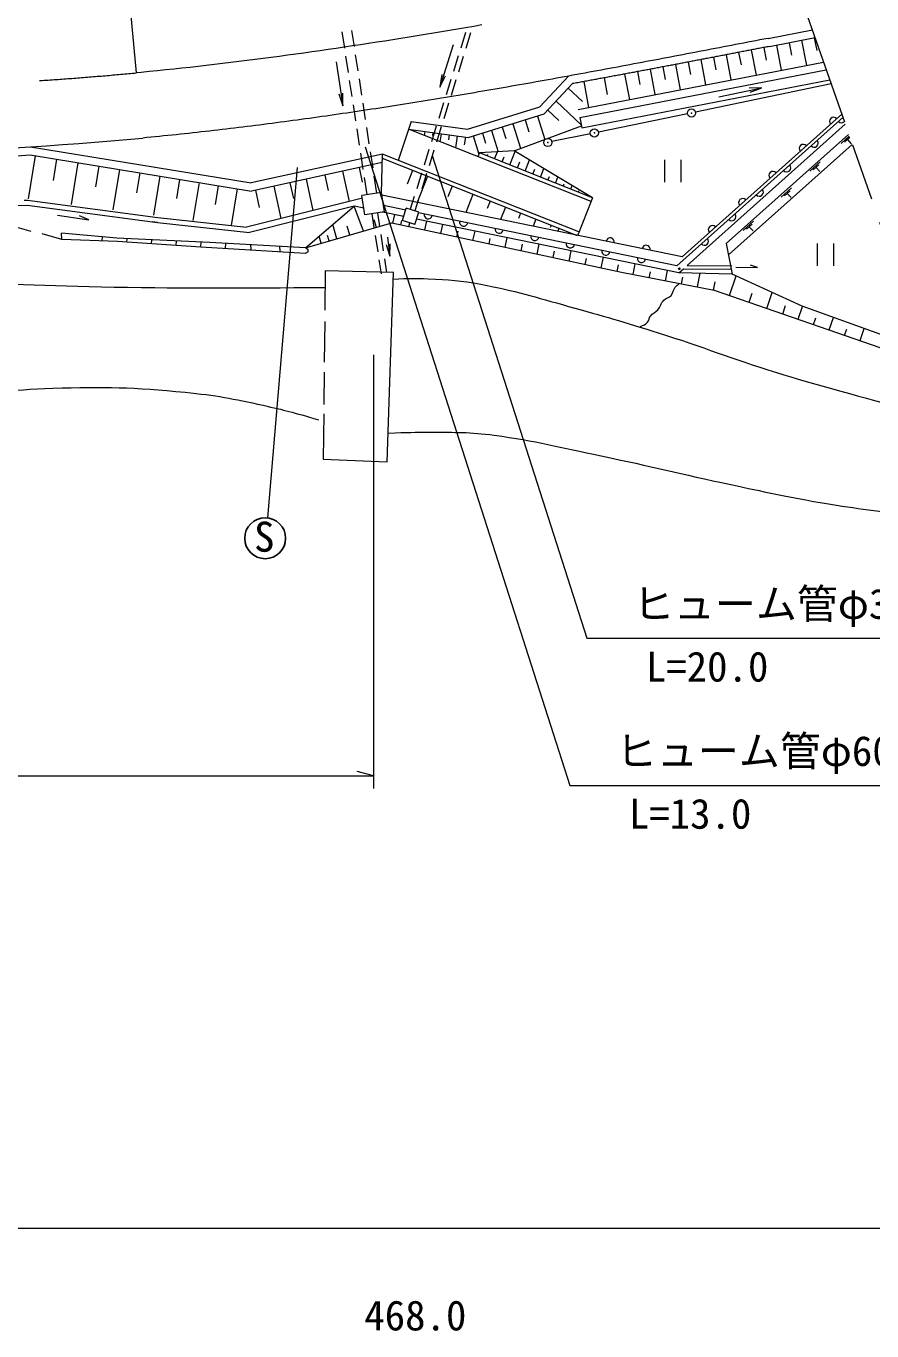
# Model space of a CAD drawing. Units: millimetres, scale not verified. Extents: x 40000 to 680000, y 20000 to 380000.
# Drawn here: x 512355 to 563977, y 198715 to 278416 of the extents above; entities that cross this region are included whole.
import ezdxf
from ezdxf.enums import TextEntityAlignment as Align

# ---------------------------------------------------------------- set-up
doc = ezdxf.new("R2010")
doc.units = ezdxf.units.MM
doc.header["$LTSCALE"] = 1000
doc.header["$PDMODE"] = 32
doc.header["$PDSIZE"] = 500
doc.linetypes.add('CHAIN', pattern=[18.5, 12, -1.5, 3.5, -1.5])
for name, color, linetype, lineweight in [('M-BGD', 7, 'Continuous', 13), ('M-BMK', 2, 'CHAIN', 13), ('M-BMK-ROW', 30, 'Continuous', 13), ('M-STR-HTXT', 7, 'Continuous', 13), ('M-TTL-BAND', 7, 'Continuous', 13)]:
    doc.layers.add(name, color=color, linetype=linetype, lineweight=lineweight)
doc.styles.add('ＭＳ ゴシック', font='')
doc.styles.get('ＭＳ ゴシック').set_extended_font_data('MS Gothic')

msp = doc.modelspace()

# ---------------------------------------------------------------- linework, layer by layer
at = {"layer": 'M-BGD'}
for p, q in [((557637, 277665), (560348, 278187)), ((560288, 278357), (560289, 278357)), ((531628, 278061), (531779, 277072)), ((532221, 278151), (532372, 277163)), ((539179, 278025), (538880, 277071)), ((539484, 277997), (539186, 277042)), ((557732, 277174), (560513, 277710)), ((558922, 277403), (559070, 276634)), ((559691, 277551), (559987, 276013)), ((560460, 277699), (560608, 276930)), ((531855, 276578), (532006, 275589)), ((532448, 276669), (532599, 275680)), ((538423, 277279), (537615, 274695)), ((538731, 276594), (538432, 275639)), ((539036, 276565), (538738, 275611)), ((555075, 276663), (555370, 275124)), ((555844, 276811), (555992, 276041)), ((556614, 276959), (556910, 275420)), ((557383, 277107), (557531, 276338)), ((558153, 277255), (558449, 275717)), ((531269, 276230), (531679, 273555)), ((546049, 273327), (561031, 276214)), ((550441, 275779), (550733, 274230)), ((551215, 275926), (551362, 275152)), ((551990, 276073), (552284, 274529)), ((552762, 276220), (552909, 275449)), ((553534, 276367), (553829, 274826)), ((554304, 276515), (554452, 275745)), ((532082, 275095), (532234, 274107)), ((532675, 275186), (532827, 274198)), ((538283, 275162), (537984, 274208)), ((538588, 275133), (538290, 274179)), ((545457, 275362), (543706, 273488)), ((546143, 272836), (561196, 275737)), ((546265, 272208), (561408, 275126)), ((546400, 275026), (546689, 273450)), ((547642, 275255), (547829, 274245)), ((548884, 275487), (549175, 273930)), ((549662, 275632), (549808, 274856)), ((545709, 274899), (543981, 273050)), ((545445, 274617), (546304, 273814)), ((554626, 274098), (557254, 274654)), ((532309, 273612), (532461, 272624)), ((532902, 273703), (533054, 272715)), ((537835, 273731), (537536, 272776)), ((538140, 273702), (537842, 272748)), ((539300, 272117), (543706, 273488)), ((544701, 273821), (546229, 272394)), ((535861, 272597), (535067, 270214)), ((535861, 272597), (539300, 272117)), ((539342, 271607), (543981, 273050)), ((542811, 272686), (543039, 271954)), ((543562, 272920), (544006, 271493)), ((544192, 273275), (544862, 272648)), ((546143, 272836), (546265, 272208)), ((552080, 263781), (562204, 272827)), ((552393, 264329), (562133, 273032)), ((532537, 272130), (532688, 271141)), ((533130, 272221), (533281, 271232)), ((546834, 267699), (535700, 272115)), ((535700, 272115), (539342, 271607)), ((536691, 271977), (536657, 271735)), ((537387, 272299), (537089, 271345)), ((537186, 271907), (537160, 271727)), ((537693, 272270), (537394, 271316)), ((537681, 271838), (537614, 271356)), ((540203, 271874), (540390, 271272)), ((540756, 272046), (541162, 270743)), ((541408, 272249), (541626, 271548)), ((542060, 272452), (542527, 270950)), ((542134, 270805), (546244, 272316)), ((552695, 263794), (562345, 272417)), ((555092, 265131), (562558, 271802)), ((512623, 271045), (526094, 268844)), ((538176, 271769), (538134, 271468)), ((538671, 271700), (538570, 270976)), ((539167, 271631), (539101, 271163)), ((539650, 271703), (539994, 270597)), ((555226, 264447), (562771, 271188)), ((562595, 271696), (562099, 271253)), ((562624, 271611), (562307, 271334)), ((562480, 271480), (562715, 271224)), ((512901, 270493), (512473, 267874)), ((512598, 270542), (526107, 268336)), ((514210, 270279), (513999, 268989)), ((534109, 270594), (526094, 268844)), ((532764, 270647), (532915, 269659)), ((533357, 270738), (533508, 269750)), ((534049, 268202), (534109, 270594)), ((546004, 265608), (534102, 270328)), ((546096, 265840), (534109, 270594)), ((536939, 270868), (536641, 269913)), ((537245, 270839), (536946, 269884)), ((540023, 270669), (539931, 270437)), ((542134, 270805), (540023, 270669)), ((546926, 267932), (540023, 270669)), ((540488, 270485), (540531, 270595)), ((540952, 270301), (541127, 270740)), ((541417, 270116), (541543, 270433)), ((541882, 269932), (542210, 270759)), ((546926, 267932), (542134, 270805)), ((542812, 269563), (543079, 270238)), ((551322, 270252), (551322, 268892)), ((552342, 268892), (552342, 270252)), ((515520, 270065), (515105, 267525)), ((516790, 269858), (516585, 268606)), ((518060, 269650), (517657, 267186)), ((519292, 269449), (519094, 268235)), ((534096, 270080), (526107, 268336)), ((527110, 248373), (528911, 269786)), ((531672, 269550), (532077, 267696)), ((532681, 269771), (532875, 268883)), ((535939, 269600), (535609, 268767)), ((536491, 269436), (536193, 268482)), ((536797, 269407), (536498, 268453)), ((542347, 269748), (542496, 270123)), ((543276, 269379), (543395, 269678)), ((543741, 269195), (543948, 269717)), ((560828, 270127), (560189, 269555)), ((560744, 269940), (560397, 269637)), ((560570, 269783), (560805, 269526)), ((520524, 269248), (520133, 266858)), ((521719, 269052), (521526, 267875)), ((522914, 268857), (522535, 266539)), ((524073, 268668), (523886, 267526)), ((527466, 268632), (527898, 266654)), ((528455, 268848), (528668, 267875)), ((529444, 269064), (529862, 267149)), ((530589, 269314), (530795, 268372)), ((532991, 269164), (533151, 268123)), ((533584, 269255), (533744, 268214)), ((536846, 269240), (536214, 267645)), ((538360, 268639), (538104, 267991)), ((544206, 269010), (544294, 269233)), ((544671, 268826), (544817, 269196)), ((545136, 268642), (545194, 268789)), ((545600, 268457), (545687, 268675)), ((525232, 268479), (524864, 266230)), ((532880, 267908), (525811, 266129)), ((526353, 268389), (526583, 267338)), ((534040, 268260), (532854, 268078)), ((533036, 266892), (532854, 268078)), ((534222, 267074), (534040, 268260)), ((552393, 264329), (534067, 268086)), ((536043, 268004), (535799, 267223)), ((536349, 267976), (536085, 267134)), ((539624, 268138), (539187, 267036)), ((546926, 267932), (546004, 265608)), ((546065, 268273), (546093, 268344)), ((546530, 268089), (546556, 268154)), ((559073, 268541), (558434, 267969)), ((558989, 268354), (558642, 268051)), ((558815, 268197), (559050, 267940)), ((532378, 267411), (525980, 265809)), ((529403, 264873), (532378, 267411)), ((532975, 267289), (532378, 267411)), ((532939, 265893), (532378, 267411)), ((534222, 267074), (533036, 266892)), ((533802, 267009), (533929, 266178)), ((535402, 266791), (534109, 267056)), ((535522, 267175), (534164, 267453)), ((535322, 266534), (535560, 267298)), ((536324, 267059), (535560, 267298)), ((536085, 266295), (536324, 267059)), ((552080, 263781), (536310, 267013)), ((540679, 267720), (540499, 267265)), ((541609, 267351), (541311, 266601)), ((514278, 266858), (516184, 266580)), ((516184, 266580), (515611, 266832)), ((520367, 266422), (520045, 266464)), ((529403, 264873), (534683, 266396)), ((531325, 265427), (531074, 266298)), ((533456, 266956), (533586, 266110)), ((533733, 266121), (533599, 266584)), ((534742, 266383), (534855, 266903)), ((535231, 266277), (535288, 266540)), ((536085, 266295), (535322, 266534)), ((535720, 266172), (535768, 266395)), ((552196, 263349), (536190, 266630)), ((536697, 265961), (536814, 266502)), ((537675, 265751), (537794, 266301)), ((542538, 266982), (542415, 266672)), ((543468, 266614), (543302, 266194)), ((544398, 266245), (544342, 266104)), ((556753, 266501), (556115, 265930)), ((556670, 266315), (556323, 266012)), ((512656, 265862), (511516, 266199)), ((514538, 265385), (513335, 265717)), ((514538, 265385), (514512, 265766)), ((517001, 265299), (517008, 265536)), ((518507, 265226), (518513, 265427)), ((530364, 265150), (530239, 265586)), ((530845, 265289), (530750, 265615)), ((532113, 265654), (531956, 266199)), ((533661, 265616), (533813, 264628)), ((534005, 265684), (534157, 264696)), ((534406, 265518), (534557, 264353)), ((538653, 265540), (538726, 265881)), ((539630, 265329), (539753, 265899)), ((540608, 265119), (540678, 265445)), ((541585, 264908), (541712, 265498)), ((544862, 266061), (544799, 265886)), ((556496, 266158), (556731, 265901)), ((520012, 265122), (520019, 265362)), ((521517, 265018), (521526, 265296)), ((523022, 264914), (523032, 265234)), ((529395, 264522), (523022, 264914)), ((529403, 264873), (523576, 265207)), ((524527, 264826), (524537, 265145)), ((526095, 264742), (526071, 265091)), ((527857, 264639), (527833, 264989)), ((529579, 264630), (529395, 264522)), ((529571, 264757), (529403, 264873)), ((529579, 264630), (529571, 264757)), ((542563, 264697), (542647, 265090)), ((543540, 264486), (543672, 265096)), ((544518, 264276), (544604, 264676)), ((545495, 264065), (545631, 264694)), ((555092, 265131), (555459, 263265)), ((560638, 265126), (560638, 263766)), ((561658, 263766), (561658, 265126)), ((533889, 264133), (534018, 263288)), ((534232, 264201), (534360, 263370)), ((546473, 263854), (546552, 264219)), ((547450, 263644), (547590, 264293)), ((548428, 263433), (548516, 263841)), ((549409, 263237), (549536, 263894)), ((557000, 263679), (556563, 263812)), ((530615, 263457), (530588, 261058)), ((550391, 263048), (550461, 263411)), ((551372, 262858), (551495, 263492)), ((552196, 263349), (552475, 263598)), ((555459, 263265), (552196, 263349)), ((552354, 262668), (552433, 263075)), ((552477, 263596), (555421, 263573)), ((552695, 263794), (555422, 263773)), ((553336, 262479), (553498, 263315)), ((555282, 261960), (555696, 263156)), ((555667, 263694), (557000, 263679)), ((554318, 262289), (554417, 262804)), ((556479, 261546), (556670, 262099)), ((557558, 261172), (557895, 262146)), ((558532, 260835), (558710, 261351)), ((559477, 260508), (559749, 261297)), ((561367, 259855), (561632, 260622)), ((530581, 260369), (530554, 257894)), ((560422, 260182), (560562, 260586)), ((562312, 259528), (562440, 259897)), ((563257, 259201), (563515, 259947)), ((530547, 257269), (530525, 255310))]:
    msp.add_line(p, q, dxfattribs=at)
for points in [[(557637, 277665), (557390, 277617), (557143, 277570), (556895, 277522), (556648, 277475), (556401, 277427), (556153, 277379), (555905, 277332), (555658, 277284), (555410, 277236), (555163, 277189), (554915, 277141), (554667, 277094), (554420, 277046), (554172, 276999), (553924, 276951), (553676, 276904), (553428, 276856), (553180, 276809), (552932, 276761), (552684, 276714), (552436, 276667), (552188, 276620), (551940, 276572), (551692, 276525), (551444, 276478), (551195, 276431), (550947, 276384), (550699, 276337), (550450, 276290), (550202, 276243), (549953, 276196), (549705, 276149), (549456, 276103), (549208, 276056), (548959, 276009), (548710, 275963), (548461, 275916), (548213, 275870), (547964, 275823), (547715, 275777), (547466, 275731), (547217, 275685), (546968, 275639), (546719, 275593), (546470, 275547), (546221, 275501), (545971, 275456), (545722, 275410), (545473, 275365), (545223, 275319), (544974, 275274), (544724, 275229), (544475, 275184), (544225, 275139), (543976, 275094), (543726, 275049), (543476, 275004), (543226, 274960), (542976, 274915), (542726, 274871), (542477, 274827), (542226, 274783), (541976, 274739), (541726, 274695), (541476, 274651), (541226, 274607), (540975, 274564), (540725, 274521), (540475, 274477), (540224, 274434), (539974, 274392), (539723, 274349), (539472, 274306), (539222, 274264), (538971, 274221), (538720, 274179), (538469, 274137), (538218, 274095), (537967, 274054), (537716, 274012), (537465, 273971), (537214, 273929), (536963, 273888), (536711, 273847), (536460, 273807), (536209, 273766), (535957, 273726), (535705, 273685), (535454, 273645), (535202, 273606), (534950, 273566), (534699, 273526), (534447, 273487), (534195, 273448), (533943, 273409), (533691, 273370), (533439, 273332), (533186, 273294), (532934, 273255), (532682, 273217), (532430, 273180), (532177, 273142), (531925, 273105), (531672, 273068), (531419, 273031), (531167, 272994), (530914, 272958), (530661, 272922), (530408, 272886), (530155, 272850), (529902, 272814), (529649, 272779), (529396, 272744), (529143, 272709), (528889, 272674), (528636, 272640), (528383, 272606), (528129, 272572), (527876, 272538), (527622, 272505), (527368, 272471), (527115, 272439), (526861, 272406), (526607, 272373), (526353, 272341), (526099, 272309), (525845, 272278), (525591, 272246), (525336, 272215), (525082, 272184), (524828, 272154), (524573, 272123), (524319, 272093), (524064, 272064), (523810, 272034), (523555, 272005), (523300, 271976), (523046, 271947), (522791, 271919), (522536, 271891), (522281, 271863), (522026, 271836), (521771, 271809), (521515, 271782), (521260, 271755), (521005, 271729), (520749, 271703), (520494, 271677), (520239, 271652), (519983, 271627), (519727, 271602), (519472, 271578)], [(557732, 277174), (557653, 277159), (557574, 277144), (557496, 277129), (557417, 277113), (557338, 277098), (557259, 277083), (557181, 277068), (557102, 277053), (557023, 277038), (556944, 277022), (556865, 277007), (556787, 276992), (556708, 276977), (556629, 276962), (556550, 276946), (556471, 276931), (556392, 276916), (556314, 276901), (556235, 276886), (556156, 276871), (556077, 276855), (555998, 276840), (555919, 276825), (555841, 276810), (555762, 276795), (555683, 276780), (555604, 276764), (555525, 276749), (555446, 276734), (555367, 276719), (555288, 276704), (555210, 276689), (555131, 276674), (555052, 276658), (554973, 276643), (554894, 276628), (554815, 276613), (554736, 276598), (554657, 276583), (554578, 276568), (554499, 276552), (554420, 276537), (554341, 276522), (554263, 276507), (554184, 276492), (554105, 276477), (554026, 276462), (553947, 276446), (553868, 276431), (553789, 276416), (553710, 276401), (553631, 276386), (553552, 276371), (553473, 276356), (553394, 276341), (553315, 276326), (553236, 276310), (553157, 276295), (553078, 276280), (552999, 276265), (552920, 276250), (552841, 276235), (552762, 276220), (552683, 276205), (552604, 276190), (552525, 276175), (552446, 276160), (552367, 276145), (552288, 276129), (552209, 276114), (552129, 276099), (552050, 276084), (551971, 276069), (551892, 276054), (551813, 276039), (551734, 276024), (551655, 276009), (551576, 275994), (551497, 275979), (551418, 275964), (551339, 275949), (551260, 275934), (551180, 275919), (551101, 275904), (551022, 275889), (550943, 275874), (550864, 275859), (550785, 275844), (550706, 275829), (550626, 275814), (550547, 275799), (550468, 275784), (550389, 275769), (550310, 275754), (550231, 275740), (550151, 275725), (550072, 275710), (549993, 275695), (549914, 275680), (549835, 275665), (549756, 275650), (549676, 275635), (549597, 275620), (549518, 275605), (549439, 275590), (549359, 275576), (549280, 275561), (549201, 275546), (549122, 275531), (549042, 275516), (548963, 275501), (548884, 275486), (548805, 275472), (548725, 275457), (548646, 275442), (548567, 275427), (548488, 275412), (548408, 275398), (548329, 275383), (548250, 275368), (548170, 275353), (548091, 275339), (548012, 275324), (547932, 275309), (547853, 275294), (547774, 275280), (547694, 275265), (547615, 275250), (547536, 275235), (547456, 275221), (547377, 275206), (547298, 275191), (547218, 275177), (547139, 275162), (547060, 275147), (546980, 275133), (546901, 275118), (546821, 275103), (546742, 275089), (546663, 275074), (546583, 275060), (546504, 275045), (546424, 275030), (546345, 275016), (546265, 275001), (546186, 274987), (546107, 274972), (546027, 274958), (545948, 274943), (545868, 274929), (545789, 274914), (545709, 274899)], [(537719, 275449), (537615, 274695), (537958, 275374)], [(531441, 274277), (531679, 273555), (531689, 274315)], [(556546, 274376), (557254, 274654), (556495, 274621)], [(476463, 267309), (481403, 267228), (485875, 267120), (490313, 267042), (504109, 267254), (512417, 267485), (520367, 266422), (525980, 265809)], [(512237, 267780), (512432, 267786), (520403, 266720), (525811, 266129)], [(534683, 266396), (548695, 263375), (554345, 262284), (565515, 258420), (567341, 257987)], [(523576, 265207), (517882, 265455), (514512, 265766)], [(523022, 264914), (517927, 265267), (514538, 265385)], [(534337, 265081), (534557, 264353), (534585, 265113)], [(530519, 254739), (530488, 251963), (534386, 251808), (534777, 263360), (530615, 263457)], [(567068, 258774), (565771, 259139), (559723, 261306), (555459, 263265)]]:
    msp.add_lwpolyline(points, dxfattribs=at)
msp.add_circle((552228, 263590), 50, dxfattribs=at)
at = {"layer": 'M-BGD', "lineweight": 25}
msp.add_circle((526946, 247134), 1250, dxfattribs=at)
at = {"layer": 'M-BGD'}
for centre, radius, start, end in [((500219, 474667), 204000, 257.81536, 275.41533), ((561642, 272593), 250, 41.78081, 221.78081), ((562126, 272758), 250, 221.78081, 311.61474), ((559792, 270940), 250, 41.78081, 221.78081), ((560452, 271261), 250, 221.78081, 41.78081), ((500219, 474667), 204500, 268.80928, 273.47026), ((557943, 269288), 250, 41.78081, 221.78081), ((558777, 269765), 250, 221.78081, 41.78081), ((556093, 267635), 250, 41.78081, 221.78081), ((557103, 268269), 250, 221.78081, 41.78081), ((536892, 266894), 250, 168.41652, 348.41652), ((539062, 266449), 250, 168.41652, 348.41652), ((554243, 265982), 250, 41.78081, 221.78081), ((555429, 266773), 250, 221.78081, 41.78081), ((541231, 266005), 250, 168.41652, 348.41652), ((543401, 265560), 250, 168.41652, 348.41652), ((548006, 265228), 250, 348.41652, 168.41652), ((553754, 265277), 250, 221.78081, 41.78081), ((545571, 265115), 250, 168.41652, 348.41652), ((547740, 264670), 250, 168.41652, 348.41652), ((550199, 264779), 250, 348.41652, 168.41652), ((549910, 264226), 250, 168.41652, 348.41652)]:
    msp.add_arc(centre, radius, start, end, dxfattribs=at)
for points, knots in [([(429215, 276879), (430536, 275703), (430884, 275401), (431967, 274470), (433675, 273002), (434620, 272164), (436404, 270790), (438048, 269524), (438937, 268756), (440716, 267688), (442118, 266845), (442952, 266440), (444473, 265837), (446105, 265190), (447035, 264829), (448749, 264449), (450252, 264116), (451115, 264015), (452647, 263860), (455232, 263599), (456698, 263694), (459292, 263538), (462563, 263341), (464395, 263207), (467662, 262949), (470194, 262749), (471603, 262507), (474139, 262360), (477659, 262157), (479635, 262066), (483161, 262066), (486111, 262066), (487763, 262143), (490711, 262276), (493498, 262402), (495051, 262632), (497840, 262718), (501477, 262830), (503517, 262785), (507156, 262739), (511601, 262683), (514088, 262525), (518533, 262465), (523359, 262401), (525092, 262415), (530604, 262458)], [0, 0, 0, 0, 1, 1, 1, 2, 2, 2, 3, 3, 3, 4, 4, 4, 5, 5, 5, 6, 6, 6, 7, 7, 7, 8, 8, 8, 9, 9, 9, 10, 10, 10, 11, 11, 11, 12, 12, 12, 13, 13, 13, 14, 14, 14, 15, 15, 15, 15]), ([(534763, 262966), (535769, 263009), (536066, 263007), (536901, 262981), (538161, 262940), (538872, 262876), (540112, 262644), (542231, 262248), (543387, 261873), (545464, 261295), (547609, 260698), (548807, 260350), (550931, 259682), (553769, 258790), (555309, 258136), (558152, 257257), (560589, 256503), (561976, 256152), (564433, 255462), (566209, 254964), (566994, 254746), (568699, 254280)], [0, 0, 0, 0, 1, 1, 1, 2, 2, 2, 3, 3, 3, 4, 4, 4, 5, 5, 5, 6, 6, 6, 7, 7, 7, 7]), ([(549848, 260069), (550042, 260140), (550151, 260173), (550278, 260321), (550386, 260448), (550363, 260573), (550465, 260704), (550606, 260887), (550763, 260913), (550914, 261088), (551087, 261288), (551085, 261475), (551269, 261667), (551419, 261823), (551602, 261796), (551736, 261966), (551872, 262138), (551836, 262305), (551979, 262471), (552063, 262569), (552106, 262610), (552223, 262694)], [0, 0, 0, 0, 1, 1, 1, 2, 2, 2, 3, 3, 3, 4, 4, 4, 5, 5, 5, 6, 6, 6, 7, 7, 7, 7]), ([(467628, 256297), (468560, 256667), (468907, 256768), (469759, 256942), (471042, 257204), (471801, 256987), (473109, 257040), (474973, 257115), (476016, 257176), (477876, 257307), (480087, 257461), (481317, 257646), (483526, 257825), (486672, 258080), (488439, 258161), (491588, 258372), (493332, 258489), (494305, 258649), (496053, 258666), (497214, 258678), (497895, 258875), (499025, 258610), (499634, 258468), (499979, 258330), (500497, 257980), (501055, 257602), (501131, 257139), (501591, 256648), (501996, 256215), (502159, 255871), (502684, 255596), (503338, 255254), (503813, 255343), (504549, 255302), (505629, 255242), (506222, 255521), (507297, 255638), (509904, 255922), (511356, 256223), (513977, 256301), (517137, 256394), (518922, 256366), (522067, 256048), (523939, 255859), (524982, 255668), (526818, 255254), (528151, 254954), (528611, 254836), (530204, 254371)], [0, 0, 0, 0, 1, 1, 1, 2, 2, 2, 3, 3, 3, 4, 4, 4, 5, 5, 5, 6, 6, 6, 7, 7, 7, 8, 8, 8, 9, 9, 9, 10, 10, 10, 11, 11, 11, 12, 12, 12, 13, 13, 13, 14, 14, 14, 15, 15, 15, 16, 16, 16, 16]), ([(534445, 253551), (535684, 253605), (536028, 253610), (537043, 253608), (538561, 253605), (539421, 253625), (540926, 253426), (543500, 253084), (544911, 252692), (547453, 252164), (550553, 251520), (552269, 251064), (555367, 250411), (557441, 249974), (558598, 249700), (560687, 249339), (562840, 248967), (564059, 248848), (566218, 248519), (568197, 248216), (569056, 248080), (570976, 247771)], [0, 0, 0, 0, 1, 1, 1, 2, 2, 2, 3, 3, 3, 4, 4, 4, 5, 5, 5, 6, 6, 6, 7, 7, 7, 7])]:
    msp.add_open_spline(points, degree=3, knots=knots, dxfattribs=at)
at = {"layer": 'M-BMK'}
msp.add_line((546114, 318824), (573004, 241975), dxfattribs=at)
msp.add_lwpolyline([(540168, 278484), (539675, 278399), (539183, 278314), (538690, 278231), (538197, 278147), (537704, 278065), (537210, 277983), (536717, 277901), (536224, 277821), (535730, 277741), (535236, 277661), (534743, 277583), (534249, 277505), (533755, 277428), (533261, 277351), (532766, 277276), (532272, 277201), (531777, 277127), (531283, 277054), (530788, 276981), (530293, 276910), (529798, 276839), (529303, 276769), (528808, 276701), (528312, 276633), (527817, 276566), (527321, 276500), (526826, 276435), (526330, 276371), (525834, 276307), (525338, 276245), (524841, 276184), (524345, 276124), (523848, 276066), (523352, 276008), (522855, 275951), (522358, 275896), (521861, 275841), (521364, 275788), (520867, 275736), (520369, 275685), (519872, 275635), (519374, 275587), (519094, 275560)], dxfattribs=at)
msp.add_arc((500219, 474667), 200000, 257.81536, 275.41533, dxfattribs=at)
at = {"layer": 'M-BMK-ROW'}
for p, q in [((561490, 274887), (553211, 273155)), ((552722, 273053), (547283, 271940)), ((546793, 271840), (544442, 271359))]:
    msp.add_line(p, q, dxfattribs=at)
for centre in [(552967, 273103), (547038, 271890), (544197, 271309)]:
    msp.add_circle(centre, 250, dxfattribs=at)
for p in [(552967, 273103), (547038, 271890), (544197, 271309)]:
    msp.add_point(p, dxfattribs=at)
at = {"layer": 'M-STR-HTXT'}
for p, q in [((519095, 275554), (516103, 307114)), ((533053, 271050), (545548, 232034)), ((537142, 270512), (546587, 241020)), ((533558, 258335), (533558, 231846)), ((546587, 241020), (570125, 241020)), ((533558, 232628), (532558, 232878)), ((456904, 232628), (533558, 232628)), ((545548, 232034), (569087, 232034))]:
    msp.add_line(p, q, dxfattribs=at)
at = {"layer": 'M-TTL-BAND'}
msp.add_line((40000, 205000), (579000, 205000), dxfattribs=at)

# ---------------------------------------------------------------- texts
at = {"layer": 'M-BGD', "style": 'ＭＳ ゴシック'}
msp.add_text('S', height=1833, dxfattribs=at).set_placement((526267, 245760), align=Align.BOTTOM_LEFT)
at = {"layer": 'M-STR-HTXT', "style": 'ＭＳ ゴシック'}
for s, p in [('ヒューム管φ300', (549398, 241659)), ('L=20.0', (550179, 237827)), ('ヒューム管φ600', (548359, 232672)), ('L=13.0', (549140, 228840))]:
    msp.add_text(s, height=1833, dxfattribs=at).set_placement(p, align=Align.BOTTOM_LEFT)
at = {"layer": 'M-TTL-BAND', "style": 'ＭＳ ゴシック'}
msp.add_text('468.0', height=1833, dxfattribs=at).set_placement((536111, 198195), align=Align.BOTTOM_CENTER)

doc.saveas('drawing.dxf')
